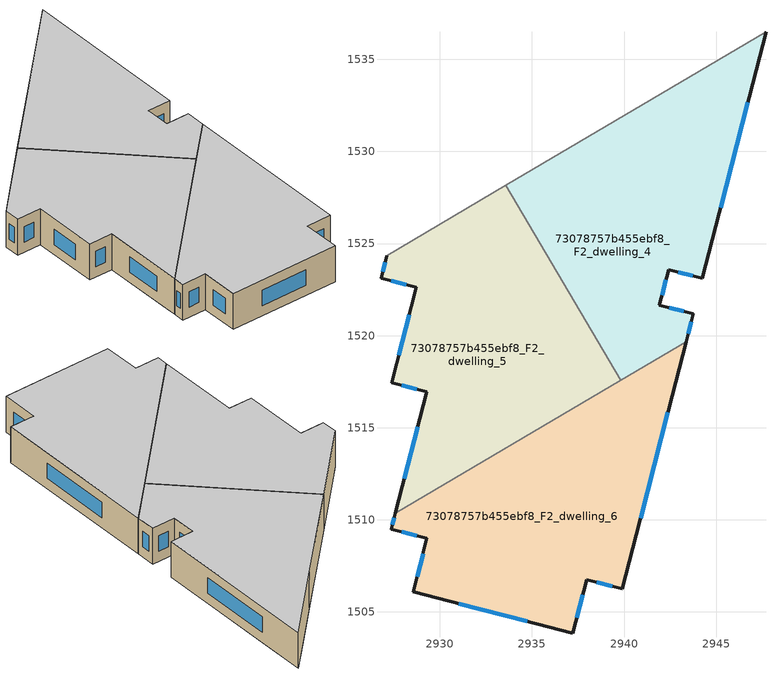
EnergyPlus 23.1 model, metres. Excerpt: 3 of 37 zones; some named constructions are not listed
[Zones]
73078757b455ebf8_F2_dwelling_4
 floor to 73078757b455ebf8_F1_dwelling_3 (EU_floor_Construction): 2940.39,1529.8 2944.28,1523.21 2944.26,1523.12 2942.42,1523.59 2941.92,1521.65 2943.76,1521.18 2943.37,1519.67 2939.82,1517.57 2934.62,1526.39 z6
 floor to 73078757b455ebf8_F1_dwelling_5 (EU_floor_Construction): 2945.29,1535.07 2946.72,1532.65 2944.28,1523.21 2939.35,1531.56 z6
 floor to 73078757b455ebf8_F1_dwelling_2 (EU_floor_Construction): 2939.35,1531.56 2940.39,1529.8 2934.62,1526.39 2933.58,1528.15 z6
 floor to 73078757b455ebf8_F1_dwelling_7 (EU_floor_Construction): 2947.71,1536.49 2946.72,1532.65 2945.29,1535.07 z6
 wall outside (EU_wall_Construction): 2943.37,1519.67 2943.76,1521.18 2941.92,1521.65 2942.42,1523.59 2944.26,1523.12 2947.71,1536.49 z6:9
 wall to 73078757b455ebf8_F2_dwelling_5 (EU_wall_Construction): 2933.58,1528.15 2939.82,1517.57 z6:9
 wall to 73078757b455ebf8_F2_dwelling_2 (EU_wall_Construction): 2947.71,1536.49 2941.5,1532.83 z6:9
 wall to 73078757b455ebf8_F2_dwelling_6 (EU_wall_Construction): 2939.82,1517.57 2943.37,1519.67 z6:9
 wall to 73078757b455ebf8_F2_dwelling_3 (EU_wall_Construction): 2941.5,1532.83 2933.58,1528.15 z6:9
 window (EU_Window_Construction): 2943.48,1520.1 2943.65,1520.75 / 2945.24,1526.94 2946.72,1532.67 / 2942.94,1523.45 2943.73,1523.25 / 2942.06,1522.21 2942.28,1523.04 / 2943.23,1521.31 2942.44,1521.52 z6.86:8.14
 ceiling to 73078757b455ebf8_F3_dwelling_4 (EU_floor_Construction): 2943.37,1519.67 2943.76,1521.18 2941.92,1521.65 2942.42,1523.59 2944.26,1523.12 2947.71,1536.49 2933.58,1528.15 2939.82,1517.57 z9
73078757b455ebf8_F2_dwelling_5
 floor to 73078757b455ebf8_F1_dwelling_0 (EU_floor_Construction): 2931.77,1527.09 2937.84,1516.8 2927.71,1510.82 2929.29,1516.95 2927.4,1517.44 2928.73,1522.63 2926.81,1523.13 2927.12,1524.34 z6
 floor to 73078757b455ebf8_F1_dwelling_3 (EU_floor_Construction): 2934.62,1526.39 2939.82,1517.57 2938.01,1516.5 2932.81,1525.33 z6
 floor to 73078757b455ebf8_F1_dwelling_1 (EU_floor_Construction): 2937.84,1516.8 2938.01,1516.5 2927.59,1510.35 2927.71,1510.82 z6
 floor to 73078757b455ebf8_F1_dwelling_2 (EU_floor_Construction): 2933.58,1528.15 2934.62,1526.39 2932.81,1525.33 2931.77,1527.09 z6
 wall outside (EU_wall_Construction): 2927.12,1524.34 2926.81,1523.13 2928.73,1522.63 2927.4,1517.44 2929.29,1516.95 2927.59,1510.35 z6:9
 wall to 73078757b455ebf8_F2_dwelling_3 (EU_wall_Construction): 2933.58,1528.15 2927.12,1524.34 z6:9
 wall to 73078757b455ebf8_F2_dwelling_6 (EU_wall_Construction): 2927.59,1510.35 2939.82,1517.57 z6:9
 window (EU_Window_Construction): 2927.94,1517.3 2928.75,1517.09 / 2928.35,1521.15 2927.78,1518.92 / 2927.36,1522.99 2928.18,1522.77 / 2927.03,1524 2926.9,1523.47 / 2928.8,1515.07 2928.07,1512.24 z6.86:8.14
 ceiling to 73078757b455ebf8_F3_dwelling_5 (EU_floor_Construction): 2939.82,1517.57 2933.58,1528.15 2927.12,1524.34 2926.81,1523.13 2928.73,1522.63 2927.4,1517.44 2929.29,1516.95 2927.59,1510.35 z9
73078757b455ebf8_F2_dwelling_6
 floor to 73078757b455ebf8_F1_dwelling_1 (EU_floor_Construction): 2938.01,1516.5 2941.17,1511.15 2939.91,1506.26 2937.98,1506.76 2937.23,1503.86 2928.55,1506.09 2929.3,1509 2927.37,1509.5 2927.59,1510.35 z6
 floor to 73078757b455ebf8_F1_dwelling_3 (EU_floor_Construction): 2943.37,1519.67 2941.17,1511.15 2938.01,1516.5 z6
 wall outside (EU_wall_Construction): 2927.59,1510.35 2927.37,1509.5 2929.3,1509 2928.55,1506.09 2937.23,1503.86 2937.98,1506.76 2939.91,1506.26 2943.37,1519.67 z6:9
 window (EU_Window_Construction): 2931.03,1505.45 2934.75,1504.49 / 2929.09,1508.17 2928.77,1506.92 / 2927.92,1509.35 2928.75,1509.14 / 2927.52,1510.11 2927.43,1509.74 / 2940.9,1510.09 2942.38,1515.83 / 2938.53,1506.62 2939.36,1506.4 / 2937.44,1504.69 2937.76,1505.93 z6.86:8.14
 ceiling to 73078757b455ebf8_F3_dwelling_6 (EU_floor_Construction): 2939.91,1506.26 2943.37,1519.67 2927.59,1510.35 2927.37,1509.5 2929.3,1509 2928.55,1506.09 2937.23,1503.86 2937.98,1506.76 z9
[SCHEDULE:FILE] Column Number=1; Rows to Skip at Top=0; Number of Hours of Data=8760; Column Separator=Comma; Interpolate to Timestep=No; Minutes per Item=60; Adjust Schedule for Daylight Savings=Yes
Name | File
EU_Step8_GainSchedule_73078757b455ebf8_F1_dwelling_6_f000 | ../../schedules/73078757b455ebf8/73078757b455ebf8_F1_dwelling_6_f000_gain.csv
EU_Step8_GainSchedule_73078757b455ebf8_F1_dwelling_7_f000 | ../../schedules/73078757b455ebf8/73078757b455ebf8_F1_dwelling_7_f000_gain.csv
EU_Step8_GainSchedule_73078757b455ebf8_F2_dwelling_0_f000 | ../../schedules/73078757b455ebf8/73078757b455ebf8_F2_dwelling_0_f000_gain.csv
EU_Step8_GainSchedule_73078757b455ebf8_F2_dwelling_1_f000 | ../../schedules/73078757b455ebf8/73078757b455ebf8_F2_dwelling_1_f000_gain.csv
EU_Step8_GainSchedule_73078757b455ebf8_F2_dwelling_2_f000 | ../../schedules/73078757b455ebf8/73078757b455ebf8_F2_dwelling_2_f000_gain.csv
EU_Step8_GainSchedule_73078757b455ebf8_F2_dwelling_3_f000 | ../../schedules/73078757b455ebf8/73078757b455ebf8_F2_dwelling_3_f000_gain.csv
EU_Step8_GainSchedule_73078757b455ebf8_F2_dwelling_4_f000 | ../../schedules/73078757b455ebf8/73078757b455ebf8_F2_dwelling_4_f000_gain.csv
EU_Step8_GainSchedule_73078757b455ebf8_F2_dwelling_5_f000 | ../../schedules/73078757b455ebf8/73078757b455ebf8_F2_dwelling_5_f000_gain.csv
EU_Step8_GainSchedule_73078757b455ebf8_F2_dwelling_6_f000 | ../../schedules/73078757b455ebf8/73078757b455ebf8_F2_dwelling_6_f000_gain.csv
EU_Step8_GainSchedule_73078757b455ebf8_F3_dwelling_0_f000 | ../../schedules/73078757b455ebf8/73078757b455ebf8_F3_dwelling_0_f000_gain.csv
EU_Step8_GainSchedule_73078757b455ebf8_F3_dwelling_1_f000 | ../../schedules/73078757b455ebf8/73078757b455ebf8_F3_dwelling_1_f000_gain.csv
EU_Step8_GainSchedule_73078757b455ebf8_F3_dwelling_2_f000 | ../../schedules/73078757b455ebf8/73078757b455ebf8_F3_dwelling_2_f000_gain.csv
EU_Step8_GainSchedule_73078757b455ebf8_F3_dwelling_3_f000 | ../../schedules/73078757b455ebf8/73078757b455ebf8_F3_dwelling_3_f000_gain.csv
EU_Step8_GainSchedule_73078757b455ebf8_F3_dwelling_4_f000 | ../../schedules/73078757b455ebf8/73078757b455ebf8_F3_dwelling_4_f000_gain.csv
EU_Step8_GainSchedule_73078757b455ebf8_F3_dwelling_5_f000 | ../../schedules/73078757b455ebf8/73078757b455ebf8_F3_dwelling_5_f000_gain.csv
EU_Step8_GainSchedule_73078757b455ebf8_F3_dwelling_6_f000 | ../../schedules/73078757b455ebf8/73078757b455ebf8_F3_dwelling_6_f000_gain.csv
